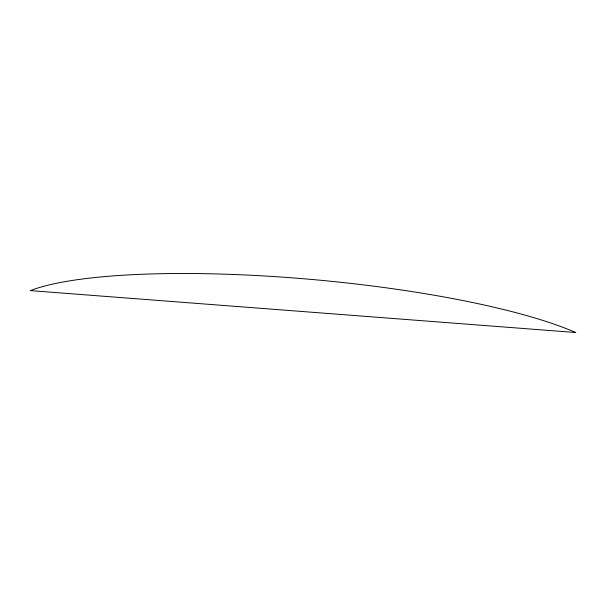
<?xml version="1.0" encoding="UTF-8"?>
<svg xmlns="http://www.w3.org/2000/svg" width="606" height="606" viewBox="0 0 606 606"><rect width="100%" height="100%" fill="white"/><g stroke="black" fill="none" stroke-linecap="round" stroke-linejoin="round"><path stroke-width="0.91" d="M575.7 332.512L30.3 290.615A302.742 56.729 5.2 0 1 292.925 277.904A302.742 56.729 5.2 0 1 575.7 332.512"/></g></svg>
